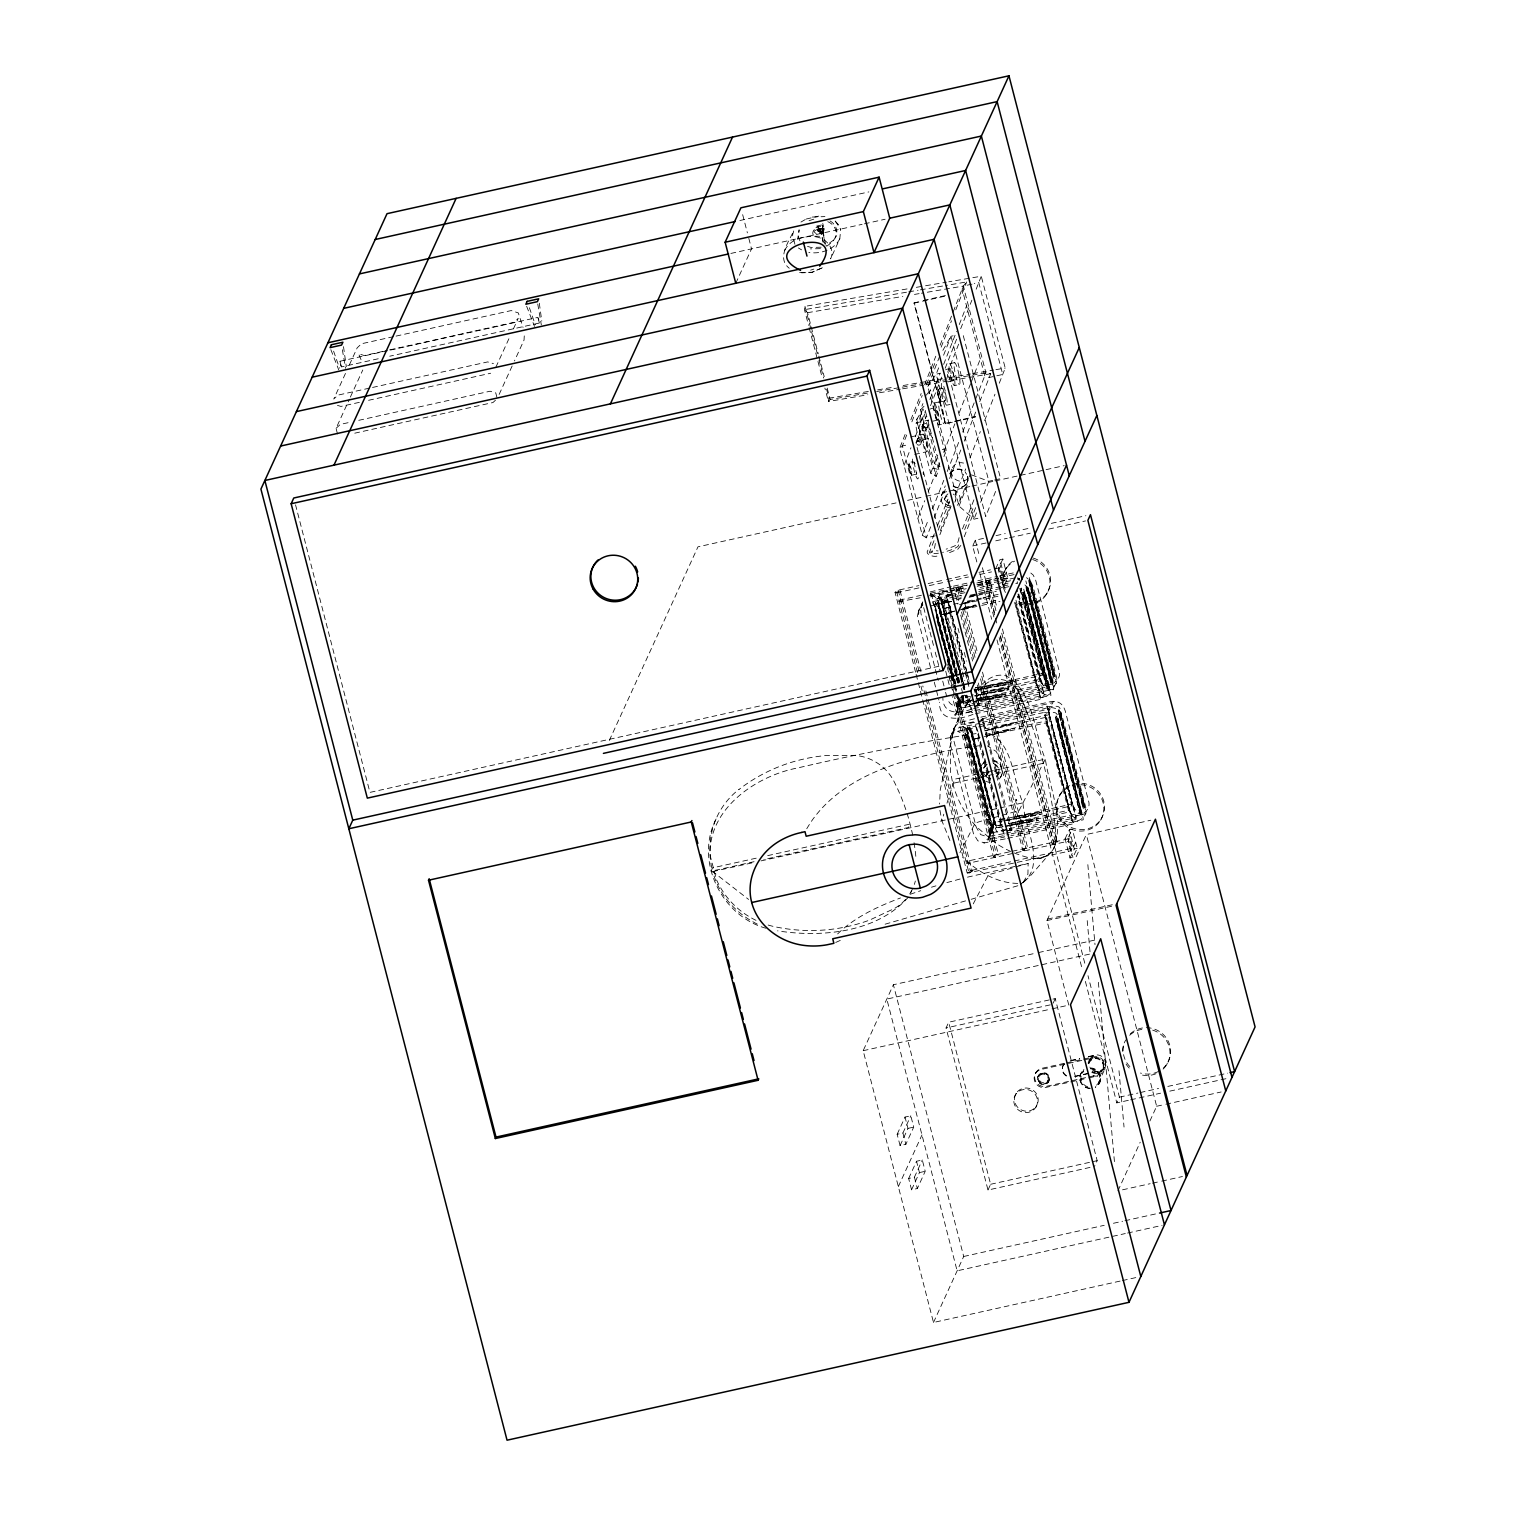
<?xml version="1.0" encoding="UTF-8"?>
<svg xmlns="http://www.w3.org/2000/svg" width="1516" height="1516" viewBox="0 0 1516 1516"><rect width="100%" height="100%" fill="white"/><g stroke="black" fill="none" stroke-linecap="round" stroke-linejoin="round"><path stroke-width="0.75" stroke-dasharray="5 3.75" d="M953.735 729.992L953.659 733.005L954.417 727.415L958.207 723.075L978.616 717.655M973.556 699.558L961.694 702.495L960.879 697.019C961.504 706.21 957.543 718.413 959.912 698.952M962.357 701.377L963.134 695.92M964.024 695.275L961.182 703.5L964.631 695.067M990.63 833.535L990.289 827.774L990.895 833.307M993.473 827.338L993.113 821.577L993.719 827.111M950.816 610.417C946.211 584.001 937.229 617.22 950.039 613.108M964.024 591.05L946.268 595.636L969.463 687.411M945.87 613.355C953.071 615.155 948.732 596.698 943.445 601.189L943.293 602.402L933.591 604.543M962.016 702.306L959.476 703.083L959.628 701.965M975.679 725.728L1004.293 837.078C994.894 839.125 992.184 839.675 990.782 828.418L965.957 731.072L965.825 729.101L975.906 725.842M975.811 689.742C976.588 706.342 985.855 700.013 979.45 687.392L1042.8 673.35L1020.912 588.284L1042.932 673.312C1041.435 680.267 1054.776 683.564 1050.588 682.579M979.128 705.546L976.721 693.38L1040.071 679.32L1042.515 684.739M994.553 821.445L972.021 732.02L970.581 730.333L994.989 824.685L995.235 821.615M1011.343 830.086L1007.136 830.882L1011.343 830.105L1010.319 823.643L982.766 718.811M978.692 726.922L1044.259 712.387L1073.101 823.832L1073.233 822.032L1083.22 819.815L1083.087 817.863L1057.77 718.755M967.416 728.95C966.886 728.362 953.526 723.208 965.711 724.231L1047.101 706.191L1075.924 817.636L1076.076 815.835L1086.062 813.618L1085.911 811.685L1060.613 712.577M823.396 233.199L824.022 228.082A12.943 12.469 24.6 0 0 823.643 225.581M823.207 233.635L823.188 229.541L818.413 230.603L821.255 234.07L823.131 242.238M524.271 335.908L524.043 340.02L514.474 360.941M950.305 594.101L936.395 598.991L957.43 682.371M825.235 244.284C824.249 234.032 822.032 230.963 823.813 228.556A12.943 12.469 24.6 0 0 823.434 226.055L822.752 223.421M907.042 288.931L804.977 306.365L804.446 309.662L808.54 325.334M826.599 389.233L828.93 398.196L828.399 401.494L867.815 394.747M908.861 464.502L910.472 466.511M940.697 400.053L940.564 401.437L938.707 396.737M823.662 231.247L819.19 231.285A11.995 11.578 24.6 0 1 818.507 230.167L818.128 229.39A11.408 10.991 24.6 0 1 817.465 227.381M952.749 734.388L940.28 789.476L939.598 804.03M993.359 763.42A7.997 7.713 24.6 0 1 998.779 773.179L998.153 767.494L993.302 763.514M915.55 672.138L895.027 592.301L897.529 590.349L918.942 585.593M917.464 672.573L896.941 592.737C901.622 585.688 899.367 595.257 895.027 592.301M930.559 593.306L930.597 594.878M958.586 600.507L955.971 588.379L960.594 587.09L962.452 594.215M960.689 587.336L958.207 589.307L955.649 589.042M993.852 616.917L985.021 582.542L987.503 580.59L990.062 580.836L997.13 608.333M990.062 580.836L987.579 582.807L985.021 582.542M1071.869 848.297L1070.637 850.874L967.246 873.083L970.297 870.696L1071.869 848.297L1069.386 838.651L1011.684 851.386M925.878 690.955L972.211 871.131L969.065 873.273L925.67 704.504M993.435 856.786C998.229 850.988 999.783 858.738 993.435 856.786L952.2 696.375M1022.807 850.286C1027.602 844.488 1029.156 852.238 1022.807 850.286L979.81 682.996M1052.18 843.787C1056.974 837.988 1058.528 845.739 1052.18 843.787L999.158 637.554M1055.288 844.715L1055.856 842.46M918.677 611.782L919.34 609.186L918.544 610.948C921.103 605.377 915.55 617.277 918.128 619.76L931.393 671.019M922.183 602.856L921.406 608.314M921.52 605.585L922.429 602.781M950.627 735.677L950.342 744.299L973.424 833.459L977.782 840.793L984.585 842.953M950.911 736.34L951.953 733.365M956.899 713.411L958.396 708.882L958.055 703.216L958.662 708.768M1017.065 583.035L1017.407 581.746M990.63 833.44L989.133 837.969M993.473 827.243L991.957 831.772M1008.367 823.624L1069.595 810.056L1045.149 715.419L1050.266 708.73L979.677 724.856M1048.788 708.844L1049.299 714.529L1047.992 709.223L1053.108 702.533L980.625 719.153L982.747 718.774L983.297 723.89M794.915 244.266L792.565 235.169L793.872 230.413C789.286 241.177 776.192 258.175 789.249 268.256M784.663 250.5C791.011 237.311 806.91 235.946 819.606 236.288C822.335 234.847 825.197 230.205 822.487 227.627C816.953 222.681 807.971 234.696 815.892 236.742M814.206 229.466C812.69 234.791 821.748 235.378 823.396 231.133M817.768 230.11C818.185 232.858 822.089 229.106 820.611 227.552C809.449 232.327 834.861 227.229 818.337 228.916A11.408 10.991 24.6 0 1 817.674 226.907M818.886 227.76L819.171 228.878L820.819 228.329M819.834 230.489L816.574 229.655L812.898 232.327M822.089 234.014L821.861 231.228L819.095 229.598M827.774 221.677C834.103 224.103 838.272 231.512 835.202 237.955C839.239 231.379 835.449 222.795 828.437 220.237M815.646 236.837C825.86 238.012 835.543 248.491 830.597 258.876L839.807 238.789L840.717 229.143M949.926 840.508L941.872 820.781L943.805 814.187M946.988 803.177L954.644 779.186L993.188 770.64M960.841 545.438L957.866 549.152L947.443 553.473M988.716 771.834A7.201 6.955 24.6 0 0 985.893 776.021L986.31 774.752M985.836 776.173L985.741 776.192A7.997 7.713 24.6 0 1 987.617 763.78M823.131 231.417L824.041 228.992M952.389 422.225L945.472 423.779L913.996 303.124L921.122 301.021M935.353 535.811L926.352 537.82L922.278 535.186L899.632 448.395L905.658 433.026M910.832 419.856L921.16 393.516M924.608 384.742L935.789 356.203M940.091 345.212L952.995 312.296M953.223 311.746L963.285 286.069L966.734 281.919L945.87 285.482M906.701 435.016L902.399 445.988L899.632 448.395M911.874 421.827L922.202 395.468M926.522 384.495L935.997 360.334M941.152 347.145L951.498 320.786M955.8 309.814L966.734 281.919M977.896 518.283L973.992 519.173L959.041 506.079L927.83 386.428L939.276 357.245M916.706 419.458L923.036 408.922L938.859 469.543L936.149 476.422L930.729 473.163L916.706 419.458L920.345 415.801L923.036 408.922M925.594 411.954L939.92 466.833L934.481 463.574L920.477 409.87L922.941 403.578M938.65 367.838L936.168 374.168L927.83 386.428M943.596 355.218L951.025 336.268L954.928 335.377M928.948 393.857L930.559 389.745L946.363 450.366L943.956 456.543M904.067 465.336L910.945 447.77M915.247 436.798L925.575 410.457M929.876 399.485L940.204 373.144M943.653 364.352L956.558 331.435M959.268 324.557L966.545 305.967M915.891 442.956L926.219 416.597M930.54 405.625L941.739 377.067M945.169 368.274L957.24 337.537M960.67 328.745L971.87 300.187M976.171 289.215L981.269 276.234L948.789 281.786M916.574 442.35L917.805 439.204M922.126 428.232L923.339 425.086M958.624 344.151L947.898 371.534L985.722 516.539L995.633 491.279M920.875 443.62L922.107 440.493M926.409 429.502L927.64 426.375M945.472 423.779L914.205 302.575M930.729 473.163L932.719 468.084L918.696 414.38M934.481 463.574L937.76 455.198M917.862 518.245L924.741 500.678M928.19 491.885L940.242 461.167M943.672 452.374L954.872 423.836M959.173 412.864L971.225 382.127M971.434 381.577L980.34 358.875M922.278 535.186L928.304 519.817M932.605 508.826L943.786 480.288M947.235 471.514L959.287 440.777M962.736 432.003L975.641 399.068M975.868 398.519L985.931 372.86L963.285 286.069L921.444 293.232M941.36 495.789L945.264 485.84M951.783 469.24L949.3 475.55A9.589 9.248 21.4 0 1 965.313 471.95M930.672 526.848L926.352 537.82L902.399 445.988L909.145 444.472M934.102 518.055L945.302 489.497M949.603 478.525L960.803 449.968M964.252 441.175L976.304 410.419M979.753 401.645L990.687 373.751L985.931 372.86L948.732 379.208M944.544 499.162L945.397 497.002M934.33 533.765L927.716 550.63C924.589 554.363 934.519 558.21 938.764 555.406M937.646 525.332L947.557 500.053M934.008 540.719L929.876 551.274A15.16 3.297 -14.6 0 0 938.442 553.188M938.139 530.183L949.698 500.678M935.334 543.467C933.269 559.745 924.552 548.887 938.12 550.971M940.28 530.827L950.21 505.529M939.844 534.788L951.044 506.23M955.345 495.258L965.692 468.899M969.994 457.908L980.321 431.548M984.623 420.576L994.97 394.217M999.271 383.226L1005.222 368.066L981.269 276.234M954.853 502.213L955.705 500.053M959.742 501.265L970.164 474.697M959.041 506.079L968.023 483.149M959.097 537.649C957.202 547.087 955.364 545.362 946.155 549.171M962.508 528.932L974.182 499.162M964.669 529.577L974.049 505.624M964.252 536.74L977.896 501.91M976.475 512.844L973.992 519.173L936.168 374.168L940.072 373.277M980.606 502.327L988.849 481.273L951.025 336.268L942.27 351.39M345.477 373.429L333.747 399.049L338.011 395.108L370.245 387.963M349.381 364.882L357.207 347.808L361.509 343.753L393.762 336.609M337.518 434.012L336.059 428.346L349.419 399.163M350.367 397.078L362.779 369.999M495.884 367.175L509.509 337.424M513.393 328.915L518.264 318.284L513.962 322.339L384.969 350.935M499.143 394.425L513.507 363.025M735.772 283.284L751.519 248.851L747.994 235.169M822.866 230.243L822.146 223.553L822.866 230.243L818.072 231.304L818.886 229.484M821.464 233.635L819.929 232.081L820.933 231.91L823.378 242.465M609.318 740.471L697.966 546.84L896.07 502.914M716.064 819.019C694.366 861.107 721.635 916.498 766.603 928.417M976.835 561.981L972.685 545.95L975.319 540.208L984.528 538.161M1005.752 569.296L1006.416 567.856M954.417 727.547L953.621 729.291C956.179 723.738 950.627 735.639 953.185 738.121L976.247 827.262L980.625 834.596L987.428 836.756M956.596 722.867L970.43 697.512M1046.627 594.101L1047.272 592.661M910.756 892.697L912.31 889.305M990.668 782.483A11.294 10.896 24.6 0 1 987.769 782.01L985.078 780.797A11.294 10.896 24.6 0 1 981.155 765.675L985.608 761.203M983.657 767.987L987.56 763.856M986.31 775.358L989.493 771.739M1120.078 1281.096L933.496 1322.464L863.173 1050.702L893.379 984.737L1036.205 953.071M998.457 774.07L994.799 771.284A6.955 6.708 24.6 0 1 998.457 773.729M1000.465 777.386C1004.615 771.322 1001.185 762.359 994.136 760.445M959.912 852.731L974.636 824.098A7.03 1.459 -14.5 0 1 975.736 823.188A7.087 1.478 -14.5 0 1 978.01 822.165A7.03 1.459 -14.5 0 1 980.833 821.274L1019.055 810.586L1045.339 759.08C1033.931 732.74 1033.685 690.765 1006.264 675.947C991.104 671.645 980.113 685.914 971.775 695.939M897.15 1134.29L905.033 1117.065L910.794 1115.795L913.712 1127.108L905.848 1144.334L900.087 1145.603L897.15 1134.29L902.911 1133.002L910.794 1115.795M1090.004 1167.415L987.996 1190.022L946.06 1027.962L948.694 1022.22L1055.231 998.608L1097.167 1160.669L1094.533 1166.41M1059.665 795.464L1060.328 794.024M900.087 1145.603L907.97 1128.397L905.033 1117.065M898.344 1186.592L921.974 1134.953M908.653 1178.482L916.536 1161.256L922.297 1159.986L925.215 1171.3L917.332 1188.525L911.571 1189.795L908.653 1178.482L914.413 1177.193L922.297 1159.986M911.571 1189.795L919.454 1172.588L916.536 1161.256M1068.799 1005.07L1046.931 920.572L1086.328 834.52L1150.833 820.213M1100.54 820.27A23.915 23.062 24.6 0 0 1080.415 784.682A23.915 23.062 24.6 0 0 1059.381 818.659A23.915 23.062 24.6 0 0 1100.54 820.27L1101.185 818.83A23.915 23.062 24.6 0 0 1081.06 783.241A23.915 23.062 24.6 0 0 1060.025 817.238A23.915 23.062 24.6 0 0 1101.185 818.83M1055.231 998.608L1052.597 1004.35L946.06 1027.962M1015.455 1094.817L1016.118 1093.377M1035.466 1073.48L1035.959 1072.418M987.996 1190.022L990.63 1184.28L948.694 1022.22M933.496 1322.464L963.702 1256.48L893.379 984.737M1035.883 1107.211A11.957 11.541 24.6 0 0 1025.82 1089.417A11.957 11.541 24.6 0 0 1015.303 1106.415A11.957 11.541 24.6 0 0 1035.883 1107.211L1036.546 1105.789A11.957 11.541 24.6 0 0 1026.484 1087.995A11.957 11.541 24.6 0 0 1015.966 1104.975A11.957 11.541 24.6 0 0 1036.546 1105.789M1047.613 1081.552A5.022 4.832 24.6 0 0 1043.387 1074.086A5.022 4.832 24.6 0 0 1038.991 1081.211A5.022 4.832 24.6 0 0 1047.613 1081.552L1048.03 1080.662A5.022 4.832 24.6 0 0 1043.804 1073.195A5.022 4.832 24.6 0 0 1039.389 1080.321A5.022 4.832 24.6 0 0 1048.03 1080.662M1048.447 1082.045A5.969 5.761 24.6 0 0 1043.406 1073.157A5.969 5.761 24.6 0 0 1038.157 1081.647A5.969 5.761 24.6 0 0 1048.447 1082.045L1048.693 1081.514A5.969 5.761 24.6 0 0 1043.652 1072.608A5.969 5.761 24.6 0 0 1038.403 1081.116A5.969 5.761 24.6 0 0 1048.693 1081.514M1082.197 1073.12L1083.902 1069.405M1088.924 1061.162L1089.909 1059.002M1103.193 1069.822L1104.349 1067.302M1098.437 1082.974L1104.008 1070.77M1128.321 1100.332L1116.799 1102.89L1119.433 1097.148L1087.995 975.679M1166.676 1064.706L1167.32 1063.284M1117.936 1190.837L1140.203 1142.211M1149.886 1121.063L1156.651 1106.263L1086.328 834.52M995.633 568.727L999.935 559.707L1002.872 559.063L1007.799 578.259L1003.497 587.26L1000.56 587.905M1002.872 559.063L998.57 568.064L1003.497 587.26M1006.283 572.309L1003.478 578.165L1000.067 564.9M1002.284 584.304L1004.862 578.904L999.935 559.707M1065.066 838.784L1069.367 829.764L1072.305 829.119L1077.232 848.316L1072.93 857.317L1069.993 857.961L1065.066 838.784L1068.003 838.121L1072.305 829.119M1075.716 842.365L1072.911 848.221L1069.519 834.956M1069.993 857.961L1074.294 848.96L1069.367 829.764M999.707 567.78L998.476 570.357L1000.958 580.003L1002.19 577.425L999.707 567.78L992.79 569.315M969.065 873.273L970.297 870.696L922.808 685.952M1070.637 850.874L1068.155 841.228L1069.386 838.651M1001.508 761.108L996.183 751.5L987.541 745.929M967.473 877.158L1028.132 863.457L988.508 874.77L973.177 903.991M922.77 601.795L920.572 607.518L920.951 613.563L938.252 680.419M960.575 705.281L957.089 709.033L975.224 704.561M957.733 711.478L954.265 715.23L1046.192 694.669M992.809 829.839L991.616 831.962L992.165 823.643L967.322 730.257M989.967 836.036L988.773 838.159L989.342 829.839L965.427 737.705L964.574 735.146L957.676 731.243L959.041 731.243L956.748 731.432L976.437 727.434M806.758 828.721L807.839 826.94A479.681 163.273 -16 0 1 812.5 819.758C845.075 774.619 903.631 759.061 955.686 749.169L981.515 745.398M835.866 236.515L832.928 241.537L826.713 246.255M839.807 238.789C834.16 249.799 820.516 254.328 808.824 252.452M908.198 897.301C876.911 932.586 821.748 937.779 777.556 930.843M926.219 395.202L930.559 389.745M981.155 765.675L982.974 763.477A11.294 10.896 24.6 0 1 985.324 761.828M1008.86 818.034L1072.437 803.935L1049.337 714.699L1072.305 803.878L1071.338 799.728M979.355 687.506L978.313 683.015M962.129 701.434L959.097 703.159M955.611 715.685L957.562 708.086L955.345 698.459M990.668 834.027L991.862 831.905L989.323 833.592L1007.458 829.119M987.826 840.224L989.019 838.102L986.48 839.788L1009.031 834.331M867.36 393.118L830.162 399.485L828.399 401.494L824.894 388.058M920.477 409.87L924.097 406.212M1023.243 882.312L1027.924 874.145L1028.132 863.457M950.646 368.653C952.541 397.874 958.434 363.328 945.586 369.79M940.564 401.437C952.56 403.881 941.929 379.227 937.798 391.564M942.971 388.21L945.605 400.3M940.602 400.584L939.086 398.045M935.239 407.956C937.134 437.176 943.028 402.612 930.18 409.074M915.114 463.801C914.849 460.258 907.136 461.963 908.88 465.355M914.034 462.001L916.668 474.091L916.649 469.638M910.15 471.836L911.628 475.228L911.647 471.893M837.628 933.932C855.1 916.801 877.897 906.568 900.485 897.946M336.059 428.346L340.323 424.404L349.533 422.377M833.573 240.097L825.955 245.63M1020.344 884.624L1024.323 881.156L1020.723 884.245M1022.94 882.729C1046.552 864.215 1024.229 827.054 1022.978 802.817C1012.404 780.19 1013.768 740.509 985.836 732.399M1017.842 885.742L971.169 899.291M1024.096 881.27L1029.231 877.214L1051.687 851.348A21.072 20.333 24.6 0 0 1056.121 836.984L1055.325 828.683A470.718 454.023 24.6 0 0 1028.227 715.514A470.529 453.853 24.6 0 0 1018.695 692.244A471.135 454.44 24.6 0 1 1028.227 715.514M800.941 222.056L806.531 218.835M922.903 604.846L919.34 609.053L918.582 614.511M835.714 942.459L837.514 941.644A479.681 33.977 -13.1 0 1 841.361 939.939M1019.264 578.638L1018.809 580.003M930.18 591.941L951.328 586.635M938.196 596.319L940.489 601.625L938.025 596.413M935.448 602.288L937.741 607.594L935.277 602.402M1019.226 578.487L1017.805 579.017M1039.597 690.955L1037.399 685.668L1039.673 690.803M967.682 726.846L969.975 732.152L967.511 726.941M1074.655 809.317L1072.456 804.03L1074.749 809.146M1071.831 815.513L1069.633 810.226L1071.907 815.343M990.63 681.044L992.866 680.248M910.244 894.25L920.743 890.688M806.266 219.024L818.773 216.125M809.032 220.711L813.865 219.138M810.624 270.151L813.827 269.109M1015.928 811.799L1014.886 812.083M973.916 695.939L1003.099 690.746M974.996 701.434L1000.257 696.943M1006.15 820.497L1035.333 815.286M1007.211 825.993L1032.491 821.482M1005.695 682.901L984.244 686.729M1002.891 688.908L981.515 692.698M1000.048 695.105L978.673 698.895M1035.106 813.467L1013.749 817.257M1032.282 819.663L1010.907 823.453M931.487 887.201L935.94 885.856M885.117 924.192L967.795 900.239M930.445 596.849L952.995 591.638M962.319 696.886L961.694 695.939M991.71 827.622L967.739 736.53L969.198 738.216L993.814 834.217L991.483 826.504M957.335 599.673L961.182 598.593M949.869 612.483L955.611 610.777M1035.257 815.324L1005.999 820.44L1071.736 805.849L1048.674 716.708L984.926 730.826L1011.608 723.587M951.404 601.321L945.529 602.951L951.385 601.435M949.945 612.748L945.662 614.34M971.642 606.627L973.765 606.04M1006.719 724.989L1008.822 724.402M1003.876 731.186L1005.999 730.598M970.941 596.034L977.593 594.253M963.759 603.216L974.864 600.241M949.85 612.388L954.284 611.194M963.153 608.807L976.456 605.244L961.864 609.11M984.907 730.75L1011.513 723.587M986.499 735.753L1008.765 729.783M946.875 882.596L963.266 878.162M969.52 596.375L977.858 594.158M964.707 602.913L973.045 600.696M987.845 735.317L1008.69 729.783M970.827 596.394L985.722 592.548M959.571 604.581L974.466 600.734M976.588 600.165L982.974 598.517M958.87 610.228L975.887 605.813M991.805 729.139L1015.208 723.075M988.963 735.336L1012.366 729.272M947.595 602.231L943.596 603.197L947.595 602.307M978.673 721.559L982.652 720.574L980.663 721.104M981.42 698.971L977.896 699.805M976.02 695.787L977.649 700.335L981.856 699.558L977.138 699.445M974.902 706.323L979.014 705.49M948.277 594.878L950.286 594.405L946.287 594.992M945.434 601.056L947.443 600.601M947.424 600.905L943.426 601.833L947.879 600.848L945.87 601.284M1030.349 585.896L1031.354 585.669M1028.625 591.638L1027.81 592.718L1050.02 678.543L1051.081 678.41M1025.782 597.835L1024.778 598.062L1046.893 684.645M1059.836 716.424L1060.859 716.196M1056.993 722.62L1058.225 723.246M1049.091 714.756L985.874 728.76L985.116 725.918M972.021 284.136L965.275 285.652L962.129 289.025L984.756 375.797L989.228 377.484L1002.72 374.452L978.768 282.62L974.257 283.625M923.433 300.49L946.496 295.317M913.996 303.124L946.287 295.866M949.566 363.764L954.606 362.627M948.239 381.88L953.28 380.743M954.341 385.651A11.218 1.706 77.3 0 0 952.294 369.279A11.218 1.706 77.3 0 0 949.243 369.165A11.218 1.706 77.3 0 0 954.341 385.651L959.382 384.514A11.218 1.706 77.3 0 0 957.335 368.161A11.218 1.706 77.3 0 0 954.284 368.028A11.218 1.706 77.3 0 0 959.382 384.514M934.159 403.048L939.2 401.911M946.685 405.189L950.039 404.45M916.422 422.793L928.664 420.046A8.963 1.364 77.3 0 0 929.175 428.744A8.963 1.364 77.3 0 0 932.492 437.555L920.231 440.303A8.963 1.364 77.3 0 1 916.157 427.114A8.963 1.364 77.3 0 1 918.601 427.209A8.963 1.364 77.3 0 1 920.231 440.303M932.833 421.164L937.873 420.046M945.681 423.229L952.598 421.675M954.909 421.164L975.66 416.502M938.935 424.935A11.218 1.706 77.3 0 0 936.888 408.581A11.218 1.706 77.3 0 0 933.837 408.467A11.218 1.706 77.3 0 0 938.935 424.935L943.975 423.798A11.218 1.706 77.3 0 0 941.929 407.444A11.218 1.706 77.3 0 0 938.878 407.33A11.218 1.706 77.3 0 0 943.975 423.798M954.701 421.713L975.451 417.052M910.889 436.911L923.13 434.163M914.698 454.421L926.958 451.673A8.963 1.364 77.3 0 0 925.31 438.579A8.963 1.364 77.3 0 0 922.865 438.484A8.963 1.364 77.3 0 0 926.958 451.673M911.628 475.228L916.668 474.091M992.753 480.401L988.849 481.273L971.301 474.811M994.723 479.947L1000.579 478.639L962.755 333.634M739.865 220.521L868.857 191.907M821.501 224.993L816.707 226.055L818.072 231.304M730.864 253.437L862.092 224.349M864.404 223.837L885.136 219.233M822.847 231.417L823.283 233.616L821.179 234.07L817.825 226.358M396.055 336.097L511.233 310.572L518.32 312.921L523.039 327.494M382.657 351.447L364.238 355.54L358.572 353.702L362.21 362.495M378.242 358.761L341.422 366.929L340.039 363.309L339.944 361.263L388.286 350.556M390.578 350.044L537.896 317.375L539.279 320.994L539.374 323.041L389.745 356.203M372.557 387.452L487.735 361.907L493.439 363.632M359.368 402.346L340.929 406.421L337.12 405.284M368.577 400.3L490.653 373.239M358.742 420.33L490.047 391.223L495.77 392.947L497.229 398.594L492.965 402.536L354.763 433.178M907.591 500.356L923.718 496.793M926.011 496.282L946.742 491.677M949.054 491.165L969.785 486.579M972.078 486.067L992.809 481.463M995.121 480.951L1018.146 475.853M1020.457 475.342L1064.213 465.639M996.05 535.622L1005.26 533.575M1014.469 531.529L1030.596 527.947M1051.327 523.361L1085.873 515.705M972.685 545.95L986.499 542.88M995.728 540.833L1007.23 538.294M1009.542 537.782L1030.274 533.177M1048.693 529.103L1085.551 520.917M953.526 586.161L973.367 581.765M977.782 580.78L997.623 576.383M999.821 575.89L1017.444 571.987M953.033 588.132L966.753 585.081M978.199 582.542L998.362 578.07M1000.636 577.558L1016.516 574.052M947.254 590.577L939.162 592.377L939.314 594.348L958.472 669.845M947.519 591.202L930.426 594.67M949.774 590.69L965.597 587.185M976.91 584.683L1010.812 577.16M1004.862 578.904L1007.799 578.259M955.194 591.164L966.223 588.72M977.252 586.275L999.29 581.386M1001.489 580.893L1014.716 577.956M980.037 587.507L1013.768 580.022M949.3 596.186L932.435 599.9M951.555 595.674L965.124 592.661M978.692 589.667L994.515 586.161M1003.554 584.153L1008.083 583.148M946.439 597.001L948.447 596.546M932.53 601.757L961.182 595.39M978.824 591.486L1000.863 586.597M1003.061 586.105L1011.873 584.153M942.023 600.355L941.682 602.837M952.029 599.275L961.182 597.247M969.937 595.238L1010.926 586.218M941.91 602.97L964.612 687.506M930.635 605.888L950.987 601.378M969.103 597.266L996.41 591.221M953.64 604.221L958.169 603.216M967.189 601.208L973.973 599.711M976.228 599.218L998.798 594.196M964.081 603.747L980.018 600.222M984.566 599.218L998.229 596.186M964.365 607.404L975.641 604.903M982.425 603.406L998.229 599.9M963.532 609.451L979.45 605.907M981.743 605.415L999.954 601.378M938.897 666.263L369.942 792.394L295.544 504.847M962.698 697.455L962.755 700.146L963.191 697.947M975.754 699.065L1052.123 682.427L1051.422 680.684M972.287 700.525L967.208 701.491L965.237 695.749M977.649 700.335L981.875 699.255L977.877 700.127M970.941 702.079L968.269 701.7L966.583 695.143M975.205 701.131L1045.339 685.497C1053.506 684.853 1062.28 678.997 1058.812 669.56L1035.731 580.401L1033.23 575.076L1029.061 571.551M960.367 704.144L959.931 706.323L936.32 615.155L946.42 654.078M969.577 704.144C962.205 705.982 951.404 709.242 947.784 699.558M971.832 703.651L1046.438 687.108L1046.571 685.308L1056.576 683.091L1028.606 575M977.422 704.068L1043.558 689.401C1052.578 687.392 1047.651 690.69 1042.686 684.626M969.539 706.494L964.46 707.46L961.39 697.663M977.138 706.001L1042.61 691.467C1050.759 690.841 1059.532 684.967 1056.065 675.53L1033.002 586.37L1030.501 581.064L1026.54 577.672M971.358 709.128C960.575 713.638 943.047 715.002 942.876 698.251M973.613 708.635L1043.709 693.096L1043.842 691.296L1053.828 689.079L1025.858 580.969M978.578 711.231L1039.768 697.663C1047.935 697.038 1056.69 691.163 1053.241 681.726L1030.16 592.567L1027.659 587.26L1023.49 583.736M973.045 714.32C960.632 719.626 938.954 722.715 939.465 702.23M975.3 713.828L1040.867 699.274L1040.999 697.493L1051.005 695.275L1023.243 587.279M980.814 717.182L1046.95 702.514C1054.776 700.278 1061.996 700.771 1065.236 710.928L1088.298 800.088C1091.766 809.525 1082.993 815.381 1074.844 816.025L1009.353 830.541M973.499 721.824L968.648 722.905L969.16 726.827L995.102 827.547L996.922 832.132L1006.624 829.972M980.189 722.886C971.699 726.922 949.585 724.136 950.816 739.05M982.387 722.393L1044.107 708.711C1051.46 705.925 1060.935 708.029 1062.394 717.125L1085.475 806.285C1088.924 815.722 1080.15 821.577 1072.002 822.222L1010.812 835.79M985.305 734.464L1046.381 720.915L1069.462 810.075L1045.945 715.04M968.553 739.713L993.605 833.364L990.914 827.66L967.928 737.25L968.951 738.69M980.094 737.477L977.896 738.879L1001.053 826.618M984.377 736.53L1045.832 722.905L1068.913 812.045L1007.439 825.67M995.462 770.147L1045.339 759.08C1049.508 787.865 1064.478 819.606 1053.904 848.031A21.243 20.504 24.6 0 1 1038.839 858.511L1036.603 858.7M968.516 701.681A102.178 98.559 24.6 0 0 950.418 746.327L950.361 770.962L952.73 783.374L993.548 774.316M995.804 773.823L1043.425 763.268M756.219 858.17L712.577 867.853L711.042 871.245L754.665 861.562M767.702 855.63L910.074 824.079L908.52 827.452L763.856 859.534M751.841 862.926L712.766 871.586C697.322 817.219 750.401 776.855 798.098 767.854C857.885 753.926 918.184 742.234 978.9 733.157M761.032 860.88L1022.978 802.817M994.799 823.965L994.591 820.762M1003.156 826.618L995.027 827.944L1001.072 826.959M992.601 828.683L992.146 830.882L992.089 828.191M1009.656 828.627L1075.792 813.959C1084.812 811.932 1079.866 815.248 1074.92 809.165M1007.249 830.939L1011.248 830.048L1010.187 827.565M1003.592 833.686L986.632 836.813M1005.847 833.175L1075.924 817.636L1047.101 706.191M1011.229 833.838L1072.949 820.156C1081.988 818.128 1077.042 821.445 1072.077 815.362M1005.279 838.879L983.789 843.01M1007.534 838.367L1073.101 823.832L1044.259 712.387M1074.294 848.96L1077.232 848.316M1047.613 919.075L1114.412 904.275M1046.931 920.572L1113.729 905.772M1038.498 952.56L1096.087 939.787M1089.511 954.133L886.822 999.082L957.127 1270.825L1125.289 1233.55M863.173 1050.702L1049.754 1009.334M1052.066 1008.841L1068.174 1005.26M1070.865 1060.461L1079.695 1058.509M1088.545 1056.538L1095.158 1055.079A8.357 8.054 24.6 0 1 1105.259 1061.2A8.357 8.054 24.6 0 1 1099.252 1070.883L1074.958 1076.265M1070.694 1060.821L1079.544 1058.85M1088.374 1056.898L1095.007 1055.439A8.357 8.054 24.6 0 0 1088.753 1063.019M1064.27 1063.341L1041.738 1068.344A9.494 9.172 24.6 0 0 1034.916 1079.373A9.494 9.172 24.6 0 0 1046.4 1086.328L1098.228 1074.844A9.494 9.172 24.6 0 0 1105.05 1063.815A9.494 9.172 24.6 0 0 1093.567 1056.841L1066.525 1062.849M1081.818 1060.423L1041.246 1069.424A9.494 9.172 24.6 0 0 1034.424 1080.434A9.494 9.172 24.6 0 0 1045.907 1087.408L1068.439 1082.424M1084.073 1059.93L1093.074 1057.922A9.494 9.172 24.6 0 0 1088.81 1060.139M1074.787 1076.625L1090.25 1073.195M1092.467 1072.722L1099.1 1071.243A8.357 8.054 24.6 0 1 1089.814 1067.112M1070.694 1081.912L1086.46 1078.426M1088.715 1077.914L1097.736 1075.924A9.494 9.172 24.6 0 1 1092.847 1075.735M907.97 1128.397L913.712 1127.108M1119.433 1097.148L1137.853 1093.074M1140.165 1092.562L1158.584 1088.469M1167.813 1086.422L1227.695 1073.157M1130.633 1099.82L1160.574 1093.188M1169.784 1091.141L1227.373 1078.388M1156.651 1106.263L1163.568 1104.747M1165.861 1104.235L1221.157 1091.975M919.454 1172.588L925.215 1171.3M990.63 1184.28L1097.167 1160.669M1122.541 1189.814L1150.189 1183.693M1152.482 1183.181L1159.399 1181.646M1161.711 1181.135L1182.442 1176.53M963.702 1256.48L1104.216 1225.326M1113.426 1223.279L1122.636 1221.252M1124.948 1220.74L1157.201 1213.577M1127.582 1233.039L1162.147 1225.364M1122.371 1280.584L1136.204 1277.514M928.171 583.546L944.335 579.984M946.628 579.491L967.398 574.905M978.938 572.366L990.479 569.827M896.941 592.737L920.023 587.658M929.251 585.631L945.397 582.068M947.708 581.557L968.478 576.971M980.018 574.431L991.559 571.892M921.425 595.238L899.992 599.995L897.51 601.947L920.193 597.816M930.653 593.192L946.799 589.629M949.111 589.118L967.568 585.062M976.797 583.016L1002.19 577.425M929.422 595.769L947.879 591.695M950.191 591.202L966.336 587.639M977.877 585.081L994.022 581.519M1009.372 851.878L967.814 861.05L966.583 863.627L1068.155 841.228M1052.805 672.649L1053.81 672.422M1047.196 684.758L1048.238 684.607L1026.105 598.119C1025.252 589.97 1021.538 589.648 1025.176 597.816L1048.39 687.07M972.154 733.346L994.742 823.946M1082.291 803.177L1083.296 802.949M1079.43 809.279L1080.472 809.146L1058.32 722.658C1057.922 718.053 1055.117 718.698 1057.315 722.886L1079.449 808.426C1079.221 812.064 1082.31 814.49 1080.813 809.62M1037.096 685.554L1015.891 603.046M975.148 706.115L979.147 705.262M1007.363 830.654L1011.362 829.82M950.532 594.272L946.515 595.106L966.469 670.167M977.725 698.44L981.724 697.606M986.272 686.066L1009.106 681.859M1019.756 588.398L1042.25 675.321L974.182 689.932L975.281 693.191L974.049 688.757M985.476 688.075L1009.296 683.697M983.524 692.035L1006.378 687.847M965.635 697.208L971.604 696.109M982.728 694.063L1006.567 689.666M980.681 698.232L1003.535 694.044M979.886 700.259L1003.725 695.863M1015.758 816.593L1038.593 812.386M997.869 821.748L1003.819 820.649M1014.962 818.602L1038.801 814.225M1012.915 822.79L1035.769 818.583M1012.12 824.799L1035.959 820.421M1007.932 819.701L1003.895 820.44L1007.837 819.322M979.374 687.127L975.338 687.847L979.279 686.767M976.645 689.97L1005.847 684.758L976.512 689.894M1003.023 690.765L975.792 695.522L978.881 705.376M1000.181 696.962L972.969 701.719L978.9 700.752M1032.415 821.52L1005.184 826.277L1011.134 825.291M969.539 700.07L970.24 701.908M1001.773 824.628L1002.474 826.466M916.327 287.339L923.282 286.145M925.594 285.747L946.477 282.184M906.454 292.228L804.446 309.662L807.535 312.694L818.261 353.815M908.785 291.83L918.052 290.238M920.364 289.84L943.558 285.88M807.535 312.694L902.835 296.416M914.47 294.426L919.113 293.63M828.93 398.196L868.365 391.45M877.65 389.877L893.89 387.092M903.157 385.519L947.235 377.977M949.547 377.579L970.43 374.016M972.741 373.618L993.624 370.037M995.936 369.639L1005.222 368.066M876.665 391.526L899.917 387.565M902.228 387.167L923.149 383.586M925.48 383.188L946.401 379.606M879.413 392.777L900.277 389.195M902.589 388.816L923.452 385.235M925.783 384.837L990.687 373.751M974.182 689.932L978.351 688.795M1000.806 685.554L1002.967 685.194M977.346 685.005L978.502 689.458L984.471 688.567M998.059 691.523L1000.238 691.182M981.743 694.555L975.792 695.522L1039.521 681.309L1017.596 596.603M995.216 697.72L997.395 697.379M1030.293 816.082L1032.453 815.722M985.514 733.062L1008.026 820.08L1013.958 819.095M1027.45 822.278L1029.629 821.918M1000.503 683.716L1002.777 683.356M997.755 689.704L1000.029 689.325M994.913 695.901L997.206 695.522M1029.989 814.244L1032.263 813.884M1027.147 820.44L1029.421 820.08M970.297 870.696L972.211 871.131M1015.777 583.414L1017.672 583.186M812.292 217.053L824.931 216.599M821.122 247.203L811.079 247.449L806.531 246.085M820.459 248.643L810.416 248.889M1019.302 578.316L1018.885 579.832M1051.763 682.484L1050.133 679.945M1042.515 684.607L1017.122 590.141M960.557 704.788L959.931 699.084M957.714 710.985L957.108 705.281M992.79 829.347L992.165 823.643M989.948 835.543L989.342 829.839M930.104 594.708L932.378 594.518L930.748 594.651M937.817 599.73L958.036 675.151M935.088 605.718L954.133 676.667M1045.244 678.618L1041.852 669.2M963.21 698.819L963.342 695.901M1054.245 701.472L1053.052 701.548M1017.71 883.392C996.96 883.165 977.403 871.492 962.717 857.45M931.904 594.556L937.475 598.877L939.541 603.671M1045.017 694.764L1039.843 690.822M799.614 272.539L812.178 272.236L823.529 267.233L811.97 272.387L801.604 272.842M942.27 449.399L946.363 450.366M932.719 468.084L938.859 469.543M950.57 606.665L948.504 608.143L967.151 680.21M941.853 599.635L942.535 601.492M941.076 599.805L964.441 689.97M943.445 601.189L961.94 669.788M936.263 611.82L955.251 684.228M972.078 712.52L971.339 711.497L972.287 712.634M757.242 924.078C736.094 913.523 718.641 894.819 712.766 871.586L748.62 899.443M798.401 247.961L801.566 249.837M819.474 230.925L820.933 231.91M937.93 389.347L938.669 390.749M908.994 463.138L911.817 472.234M986.139 776.704L987.257 777.462A7.997 7.713 24.6 0 0 988.015 777.841L988.849 778.163A7.997 7.713 24.6 0 0 991.767 778.561M835.221 221.033L840.736 229.314M835.259 221.241L838.746 224.936M932.473 602.458L936.793 609.659M1014.147 685.687L1015.739 687.449M539.374 323.041L537.896 317.375M339.944 361.263L341.422 366.929M1047.31 706.304C1055.401 707.972 1061.124 701.586 1061.257 715.95L1084.016 803.973M1044.486 712.501C1052.559 714.169 1058.282 707.783 1058.414 722.147L1080.662 808.123C1083.561 816.972 1080.7 817.598 1079.638 808.331M910.889 473.807L911.76 472.992M966.564 729.006L969.065 734.35M963.74 735.203L966.223 740.547M981.629 699.407L978.54 689.553M962.527 699.388L961.599 696.394M959.685 705.584L959.097 703.803M991.919 830.143L990.99 827.13M799.955 240.892L798.364 237.406L799.121 229.826L797.719 238.846M938.594 390.18L939.029 391.602M526.639 306.251L534.523 326.471M330.848 349.646L338.731 369.866M818.735 229.882L819.303 231.455M966.45 695.673L966.185 696.81L965.54 695.408M935.334 610.076L935.372 608.314L953.659 677.273M976.588 727.49L977.915 731.697M529.387 307.748L535.3 324.765M333.596 351.144L339.508 368.18M939.01 391.147L939.787 394.027M910.566 473.428L909.79 470.529M1018.771 578.202L1019.453 580.344M1060.253 712.33C1057.978 705.755 1058.661 713.392 1060.234 716.177L1083.163 806.588L1083.864 804.295M1048.579 686.862C1050.247 691.258 1045.907 686.293 1046.987 684.019M1057.41 718.527C1055.136 711.952 1055.837 719.588 1057.391 722.374L1080.055 809.487M1082.632 805.451L1084.338 806.967L1083.372 804.257M1009.846 826.485L1008.026 820.08M1031.297 584.57L1029.459 582.485L1052.786 671.702C1052.18 677.273 1056.425 677.86 1053.487 672.232L1031.373 585.782M1025.726 596.736L1023.887 594.651L1048.106 688.018L1049.11 687.999L1048.238 683.659M1080.548 810.454C1082.784 815.134 1078.918 812.633 1079.127 809.203L1057.202 723.473M955.251 594.101L956.009 596.811M939.787 607.461L938.347 605.794L958.453 682.617M939.427 392.398L940.868 399.693M1027.924 592.15C1025.536 587.829 1028.587 587.166 1028.928 591.922L1051.062 677.462C1052.957 680.627 1050.815 684.209 1050.399 679.092M1051.232 680.874L1028.587 592.604C1028.227 586.521 1025.347 587.166 1027.583 592.832L1049.64 678.979M1060.158 716.689C1057.789 712.425 1060.859 711.743 1061.162 716.462L1083.296 802.002C1086.574 810.946 1083.447 811.25 1082.481 802.154M1083.277 802.874L1060.878 716.31M1049.735 678.448C1051.327 688.264 1054.094 686.729 1050.853 677.595L1028.644 591.752M1082.974 802.779C1086.252 811.401 1083.542 812.614 1081.969 803.006M1082.272 803.12L1059.855 716.537M1082.443 805.659L1059.798 717.39C1057.789 713.714 1059.892 709.753 1060.442 715.628M962.357 696.223L964.214 702.609L961.523 696.905M958.756 702.571L961.371 708.806L936.168 612.805L936.983 616.178M1039.123 675.17L1040.203 679.376L1017.577 592.396M920.345 415.801L936.149 476.422M917.066 447.447L920.572 460.883M921.16 463.119L938.688 530.316M818.848 356.089L824.211 376.65M827.186 388.058L830.162 399.485M804.977 306.365L818.413 357.89M819 360.126L823.681 378.034M809.127 327.57L821.975 376.859M1031.752 585.422L1053.999 671.38M1052.578 671.834L1030.368 586.01M1051.27 677.368L1029.023 591.392C1027.64 583.338 1024.835 584.172 1028 591.619L1050.057 677.69M1082.898 803.29L1060.821 717.163C1059.172 707.309 1056.671 707.896 1059.608 717.466M1026.18 597.588L1048.428 683.564C1051.327 692.414 1048.466 693.039 1047.404 683.792M1024.115 596.451L1024.74 593.817L1047.916 684.417C1051.346 692.964 1048.522 694.176 1046.817 685.175L1021.538 588M1056.349 721.01L1056.974 718.376L1080.15 808.976C1083.296 817.257 1080.965 818.924 1079.032 809.715L1056.235 721.483M1020.59 590.065L1046.438 687.108L1044.031 674.923M1018.79 593.988L1043.709 693.096L1017.842 596.053M1015.966 600.184L1040.867 699.274L1015.019 602.25M1014.754 602.8L1036.679 687.506M975.319 540.208L979.469 556.258M982.425 567.704L994.875 615.837M995.481 618.13L997.263 625.009M1000.219 636.474L1085.039 964.214M979.81 573.446L991.672 619.286M996.997 639.923L1081.818 967.663M1085.38 981.42L1116.799 1102.89M955.63 595.39L957.885 604.145M960.727 615.098L972.647 661.109M975.584 688.984L976.721 693.38M958.017 628.363L959.154 632.74M964.233 652.392L966.488 661.128M967.037 672.346L969.311 681.12M950.039 607.556L968.781 679.85M967.739 681.575L969.406 688.965M962.508 671.967L964.782 680.741M978.275 733.005L1002.114 825.007M964.82 687.506L942.497 600.469L940.185 596.319L942.573 604.012M967.208 695.825L971.661 711.648L961.845 713.771L956.861 697.303M960.879 674.791L940.394 597.171L960.121 674.961M961.371 676.401L964.82 689.78M942.005 604.088L959.041 669.958M959.628 672.232L961.978 681.328M962.565 683.583L964.347 690.405M960.708 677.235L961.883 681.802M960.746 678.581L963.57 689.496M958.605 677.368L960.917 686.293M961.485 688.51L962.641 692.964M959.23 682.446L939.768 606.457L937.438 602.288L958.737 683.053M958.908 682.048L939.162 608.958L958.074 682.75M956.198 676.363L938.594 608.238L938.423 602.97L940.034 609.906L939.295 606.457L938.954 608.807M956.785 678.656L957.979 683.223M954.72 678.884L955.876 683.356M954.246 679.49L955.402 683.943M958.87 697.322L960.538 703.86M958.662 697.474L961.599 709.659L959.249 701.946M991.672 827.49L967.587 732.872L992.772 828.418M947.595 658.645L951.157 672.384M951.745 674.677L954.114 683.83M957.676 697.568L958.87 702.135M944.07 645.797L936.111 615.003M944.658 648.071L946.42 654.874M947.595 659.422L958.68 703.102M937.077 620.859L942.175 640.51M947.254 660.18L950.646 673.275M951.214 675.454L953.469 684.19M947.254 667.248L950.153 678.391M950.721 680.627L954.758 696.223M923.699 607.575L929.46 629.879M930.028 632.096L934.083 647.692M935.22 652.164L939.844 669.996M942.725 681.139L945.036 690.045M945.605 692.281L946.761 696.735M934.273 682.162L938.878 699.994M742.669 214.647L747.388 232.896M902.911 1133.002L905.848 1144.334M914.413 1177.193L917.332 1188.525M1068.003 838.121L1072.93 857.317M1002.436 628.969L1057.239 842.081M988.167 580.401L996.41 612.483M1001.716 633.12L1055.325 841.645M986.916 582.978L994.572 612.767M1000.465 635.697L1054.094 844.222M964.82 603.387L977.195 651.501M982.501 672.119L1027.867 848.581M958.794 586.9L961.144 596.072M964.081 607.537L975.868 653.358M981.762 676.269L1025.953 848.145M957.543 589.478L959.912 598.649M962.85 610.114L975.224 658.228M980.53 678.846L1024.721 850.722M961.542 611.971L973.916 660.085M931.317 593.836L951.347 671.759M951.934 674.052L954.303 683.204M954.89 685.497L998.494 855.081M947.69 664.444L950.039 673.616M950.627 675.909L996.58 854.645M948.808 676.193L950.57 683.053M951.157 685.346L995.349 857.222M945.719 671.171L949.243 684.91M900.087 590.596L921.197 672.706M898.173 590.16L919.283 672.27M920.989 686.255L922.145 690.803M916.138 674.412L967.151 872.837M1052.995 671.607C1053.43 678.012 1056.879 682.465 1054.511 673.445M1031.335 586.616L1030.33 581.651L1029.686 584.285M1031.126 586.711C1030.008 576.895 1026.882 577.179 1030.312 586.844L1052.388 672.99C1053.961 681.669 1056.955 681.006 1053.393 672.763L1030.747 585.631C1027.109 577.482 1030.823 577.785 1031.676 585.934L1053.81 671.474C1055.705 674.639 1053.563 678.221 1053.146 673.104M1029.572 584.759L1030.122 586.938M1050.247 677.595C1050.683 683.981 1054.151 688.435 1051.782 679.433M1028.398 592.699C1027.185 582.712 1024.323 583.357 1027.374 592.927M1057.789 723.435C1056.671 713.619 1053.544 713.903 1056.974 723.568M1025.555 598.896C1024.968 591.145 1021.197 587.696 1024.361 597.494M1024.001 596.925L1024.551 599.123M984.566 729.367L983.543 725.122M942.763 603.918L942.023 600.469M994.325 820.308L996.656 828.02L972.002 730.996L969.672 726.846L996.429 827.168L993.738 821.464L969.899 727.699L972.249 734.445M962.85 695.579L963.38 697.663M962.641 695.692L963.664 703.632L962.091 695.749M971.585 732.626L972.059 734.54M961.883 695.863L962.717 699.501M971.491 734.616L970.752 731.053L971.775 732.493M969.425 740.642L967.056 733.896L968.459 740.907M968.743 738.823L969.217 740.737M959.06 702.041L959.874 705.698M947.519 374.3L948.201 377.427M938.271 395.354L938.65 396.908M910.908 467.648L911.287 469.221M909.714 470.699L909.031 467.572M1003.175 829.328L1004.369 835.164M991.635 827.982L992.108 830.256M936.869 614.833L936.452 612.691M971.529 707.404L972.135 710.625M947.784 375.873L948.05 377.257M938.385 395.354L937.741 392.341M939.92 810.302L941.872 820.781M823.283 233.616L825.045 243.981M1017.748 577.672L1018.108 579.662M966.962 695.617L966.412 697.663L966.09 695.162M537.763 303.996L541.326 324.955M342.37 349.741L345.534 368.369M823.51 228.821L823.756 230.413M940.394 396.813L940.868 400.641M938.101 393.971L937.627 390.143M908.804 466.132L909.183 467.762M539.317 303.257L541.799 321.051M343.507 346.652L346.311 366.683M935.675 610.285L935.58 609.167L934.86 610.076M908.69 464.881L908.975 466.454M1118.997 1070.694L1124.038 1127.051M1087.844 864.651L1095.007 944.658M1098.38 982.33L1114.601 1163.53M1087.218 920.629L1090.118 953.052M1130.311 1033.817A23.915 23.062 24.6 0 1 1163.909 1035.125A23.915 23.062 24.6 0 1 1163.492 1067.927M1158.508 1071.433A23.915 23.062 24.6 0 1 1140.449 1073.044M1129.875 1066.62A23.915 23.062 24.6 0 1 1124.019 1043.974M1152.672 1030.141A23.915 23.062 24.6 0 1 1162.829 1069.367M1156.007 1073.726A23.915 23.062 24.6 0 1 1139.786 1074.484M1129.212 1068.06A23.915 23.062 24.6 0 1 1125.497 1063.114M1122.465 1051.384A23.915 23.062 24.6 0 1 1125.801 1039.919M1129.647 1035.257A23.915 23.062 24.6 0 1 1144.466 1029.118M1033.287 558.096A23.915 23.062 24.6 0 1 1049.072 589.08A23.915 23.062 24.6 0 1 1016.516 600.886M1005.184 589.231A23.915 23.062 24.6 0 1 1013.465 560.731M1032.623 559.537A23.915 23.062 24.6 0 1 1048.409 590.501A23.915 23.062 24.6 0 1 1015.872 602.326M1005.449 592.491A23.915 23.062 24.6 0 1 1014.564 561.147M1066.468 1075.716A8.357 8.054 24.6 0 1 1064.914 1062.906M1066.298 1076.076A8.357 8.054 24.6 0 1 1064.744 1063.266M1090.288 1068.249A10.46 10.1 24.6 0 1 1095.234 1087.389M1090.023 1088.545A10.46 10.1 24.6 0 1 1082.898 1070.94M1090.44 1067.889A10.46 10.1 24.6 0 1 1095.405 1087.029M1090.193 1088.185A10.46 10.1 24.6 0 1 1083.049 1070.58M1090.44 1068.818A9.494 9.172 24.6 0 1 1094.931 1086.214M1087.749 1086.839A9.494 9.172 24.6 0 1 1083.732 1071.262M1088.696 1063.682A7.523 7.258 24.6 0 1 1098.55 1059.097A7.523 7.258 24.6 0 1 1102.625 1069.197A7.523 7.258 24.6 0 1 1092.088 1072.02M1088.867 1063.322A7.523 7.258 24.6 0 1 1098.702 1058.737A7.523 7.258 24.6 0 1 1102.795 1068.837A7.523 7.258 24.6 0 1 1092.24 1071.66M1088.071 1063.076A8.357 8.054 24.6 0 1 1099.005 1057.997A8.357 8.054 24.6 0 1 1103.534 1069.197A8.357 8.054 24.6 0 1 1091.823 1072.343M993.852 761.07A11.294 10.896 24.6 0 1 996.296 781.252M986.063 776.476A6.955 6.708 24.6 0 1 989.55 771.625M998.494 773.956A7.997 7.713 24.6 0 1 996.865 776.344M994.648 770.886A7.201 6.955 24.6 0 1 998.381 773.255M905.829 809.62A216.542 208.867 24.6 0 0 894.137 781.65A47.053 45.385 24.6 0 0 854.702 755.366L826.921 755.461A169.451 163.444 24.6 0 0 739.012 789.457M907.08 813.429A216.542 208.867 24.6 0 1 908.804 819.209L911.324 828.93A216.542 208.867 24.6 0 1 913.371 838.727M914.053 842.688A216.542 208.867 24.6 0 1 916.024 858.568M768.157 925.044A80.102 77.259 24.6 0 0 774.505 926.674A169.451 163.444 24.6 0 0 869.521 920.117L894.326 908.539A47.053 45.385 24.6 0 0 905.488 899.519M756.01 920.345A80.102 77.259 24.6 0 1 716.348 879.337L710.303 856.028A80.102 77.259 24.6 0 1 738.974 789.362M911.514 890.877A47.053 45.385 24.6 0 1 909.752 893.909M915.323 881.042A47.053 45.385 24.6 0 1 914.319 884.434M952.73 783.374A102.103 98.483 24.6 0 0 976.74 827.035L995.841 843.237A102.065 98.445 24.6 0 0 1030.975 858.189A21.072 20.333 24.6 0 0 1046.248 855.934M1056.14 836.908A21.243 20.504 24.6 0 1 1055.875 842.422M1018.581 692.225A21.091 20.352 24.6 0 0 985.855 683.868A102.178 98.559 24.6 0 0 976.531 692.281M923.13 472.442A11.218 1.706 77.3 0 1 923.339 474.697M918.298 477.559A11.218 1.706 77.3 0 1 913.921 469.41A11.218 1.706 77.3 0 1 913.504 457.491M949.641 505.889A5.382 5.192 21.4 0 1 947.083 496.073M949.111 503.52A5.382 5.192 21.4 0 1 947.936 493.913M953.28 494.102A5.382 5.192 21.4 0 1 954.379 494.974M955.213 496.092A5.382 5.192 21.4 0 1 955.156 501.303M953.128 489.649A9.589 9.248 21.4 0 1 957.221 505.34M950.437 507.822A9.589 9.248 21.4 0 1 945.87 490.312M967.644 478.772A9.589 9.248 21.4 0 1 951.726 474.034A9.589 9.248 21.4 0 1 963.551 463.081M967.606 476.536A9.589 9.248 21.4 0 1 951.536 484.93M950.153 473.674A9.589 9.248 21.4 0 1 966.677 474.262M967.739 476.195A9.589 9.248 21.4 0 1 951.669 484.608M958.68 544.812A15.16 3.297 -14.6 0 1 942.573 552.411M949.679 502.857A2.236 2.16 21.4 0 1 949.149 498.575M946.609 397.154A11.218 1.706 77.3 0 1 944.98 402.593A11.218 1.706 77.3 0 1 941.379 384.306A11.218 1.706 77.3 0 1 946.06 394.331M916.574 443.468A2.236 2.16 21.4 0 1 918.942 440.834A2.236 2.16 21.4 0 1 920.743 443.98A2.236 2.16 21.4 0 1 917.142 444.453M945.832 613.487L939.958 615.136L945.889 613.487M948.675 607.31L942.8 608.939L948.732 607.291M983.088 598.043L985.078 597.588L983.088 598.043M985.817 592.055L987.826 591.619L985.817 592.055M978.066 738.046L972.192 739.694L978.123 738.027M1012.48 728.779L1014.469 728.343L1012.48 728.779M1015.303 722.582L1017.312 722.147L1015.303 722.582M902.551 600.241C899.689 605.036 898.95 598.365 902.551 600.241M964.934 733.005L967.132 738.349L965.142 732.948M950.342 595.39L948.353 595.883L950.361 595.428M947.519 601.587L945.51 602.06L947.519 601.625M950.267 594.708L946.268 595.636L950.267 594.746M947.671 600.412L943.672 601.302L947.69 600.469M1011.456 681.802L1009.372 682.162L1011.456 681.802M1011.627 683.659L1009.637 684.095L1011.627 683.659M1008.708 687.79L1006.719 688.226L1008.708 687.79M1008.898 689.628L1006.832 690.007L1008.898 689.628M981.8 698.232L977.801 699.122L981.818 698.326M1005.885 693.987L1003.8 694.347L1005.885 693.987M1006.055 695.825L1004.066 696.28L1006.055 695.825M978.976 703.538L976.986 703.974L978.976 703.576M979.147 704.902L977.157 705.338L979.147 704.921M982.937 719.19L980.947 719.645L982.955 719.228M1040.942 812.33L1038.953 812.784L1040.942 812.33M1041.132 814.187L1039.123 814.623L1041.132 814.187M1038.1 818.526L1036.11 818.981L1038.1 818.526M1038.289 820.383L1036.3 820.819L1038.289 820.383M1011.21 828.096L1009.201 828.532L1011.21 828.134M1011.38 829.46L1009.391 829.896L1011.38 829.479M969.709 700.259L963.74 701.358L969.823 700.24M968.876 702.287L962.793 703.405L968.838 702.401M1004.767 818.621L998.798 819.72L1004.862 818.716M1001.924 824.799L995.955 825.898L1002.057 824.78M1021.765 820.061L1022.011 821.179L1021.765 820.061M1016.762 800.713L1016.421 799.614L1016.762 800.713M918.014 440.872A2.236 2.16 21.4 0 0 921.88 441.004A2.236 2.16 21.4 0 0 919.985 437.669A2.236 2.16 21.4 0 0 918.014 440.872M922.315 429.881A2.236 2.16 21.4 0 0 926.181 430.013A2.236 2.16 21.4 0 0 924.286 426.697A2.236 2.16 21.4 0 0 922.315 429.881M923.547 426.754A2.236 2.16 21.4 0 0 927.413 426.887A2.236 2.16 21.4 0 0 925.518 423.551A2.236 2.16 21.4 0 0 923.547 426.754"/><path stroke-width="1.5" d="M291.148 503.748L293.763 498.006L869.634 370.34L945.813 664.728L943.179 670.47L367.327 798.136L291.148 503.748L867 376.082L869.634 370.34M333.975 465.147L456.126 198.369M1008.955 75.8L1255.077 1026.919L1128.984 1302.32L507.045 1440.2L260.923 489.081L387.016 213.68L1008.955 75.8L886.803 342.578L264.864 480.477L352.773 820.156L348.832 828.759L970.771 690.879L1096.845 415.479M610.398 403.862L732.531 137.084M495.353 1138.535L428.516 880.227L429.18 878.787L496.016 1137.095L495.353 1138.535L758.095 1080.283L758.758 1078.842L496.016 1137.095M735.772 283.284L725.141 242.238L740.907 207.806L879.109 177.164L889.74 218.209L873.974 252.641L863.362 211.596L879.109 177.164M758.095 1080.283L691.258 821.975L691.921 820.535M957.127 614.34L1079.259 347.543M1066.525 465.128L971.964 671.664L603.406 753.376M819.682 266.153C851.67 223.572 751.386 246.388 800.562 270.398M920.345 888.111L925.878 886.102A22.948 22.134 24.6 0 0 915.02 844.128L909.107 844.658A22.948 22.134 24.6 0 0 892.621 871.283A22.948 22.134 24.6 0 0 920.345 888.111L909.107 844.658M375.191 239.509L997.13 101.61L1085.02 441.308M359.425 273.922L981.364 136.042L1069.273 475.721M343.677 308.354L735.26 221.526M882.691 188.856L965.616 170.474L1053.506 510.153M725.141 242.238L863.362 211.596M327.911 342.768L728.552 253.949M889.74 218.209L949.85 204.887L1037.74 544.585M312.144 377.2L934.083 239.32L1021.992 578.998M296.397 411.613L918.317 273.733L1006.226 613.43M280.631 446.045L902.57 308.165L990.46 647.844M352.773 820.156L974.712 682.276L886.803 342.578M428.516 880.227L691.258 821.975M751.709 902.532L957.809 856.824M1230.007 1072.646L1234.611 1071.622L1090.478 514.682L1087.863 520.405L1231.977 1077.364M1159.494 1213.065L1171.015 1210.526L1100.692 938.764L1070.486 1004.748L1140.809 1276.491M1225.762 1090.952L1155.438 819.209L1116.041 905.26L1186.346 1177.003M1116.723 903.763L1187.047 1175.506M1094.135 953.109L1164.44 1224.852M970.771 690.879L1128.984 1302.32M867 376.082L943.179 670.47M803.347 242.086L806.986 256.109M692.509 822.828L694.878 831.962M696.052 836.548L697.834 843.389M700.79 854.835L705.527 873.121M706.702 877.688L708.484 884.548M711.44 895.975L716.158 914.262M717.352 918.829L719.115 925.689M723.265 941.682L726.808 955.402M728.002 959.969L729.764 966.829M730.958 971.415L732.721 978.256M733.915 982.842L740.414 1007.988M741.608 1012.555L743.371 1019.415M744.564 1023.982L751.064 1049.129M752.239 1053.696L754.02 1060.556M637.497 583.925A23.915 23.062 24.6 0 1 602.458 596.641A23.915 23.062 24.6 0 1 598.024 559.972M635.337 566.226A23.915 23.062 24.6 0 1 637.649 571.911M638.369 577.956A23.915 23.062 24.6 0 1 637.952 581.973M883.544 856.976C880.588 867.853 883.847 879.697 891.522 887.845A32.594 31.438 24.6 0 0 922.713 897.245L930.578 894.402A32.594 31.438 24.6 0 0 945.908 875.793C948.864 864.916 945.624 853.072 937.93 844.924A32.594 31.438 24.6 0 0 915.133 834.766L906.739 835.505A32.594 31.438 24.6 0 0 883.544 856.976M331.379 344.757L330.071 347.638L341.574 345.079L342.9 342.218L331.379 344.757M527.17 301.362L525.862 304.223L537.384 301.665L538.692 298.804L527.17 301.362M801.793 832.417L797.947 833.326A73.867 71.252 24.6 0 0 777.158 842.479A64.013 61.739 24.6 0 0 752.144 875.736A52.719 50.843 24.6 0 0 765.201 926.219A64.013 61.739 24.6 0 0 803.783 945.378A73.867 71.252 24.6 0 0 826.807 944.828L833.876 943.312L832.72 938.764L971.074 908.103L944.544 805.565L806.171 836.245L804.996 831.678L801.793 832.417M593.211 589.25A23.915 23.062 24.6 0 0 634.389 590.861A23.915 23.062 24.6 0 0 614.245 555.254A23.915 23.062 24.6 0 0 593.211 589.25"/></g></svg>
